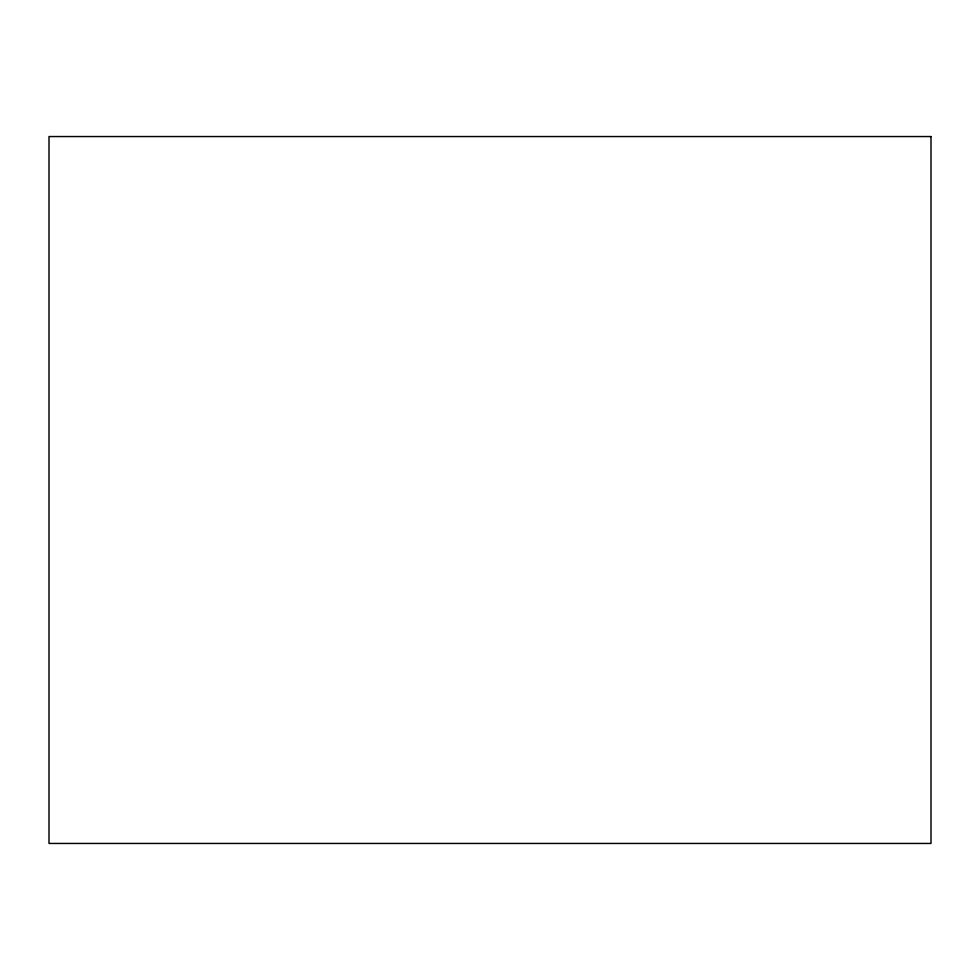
<?xml version="1.0" encoding="UTF-8"?>
<svg xmlns="http://www.w3.org/2000/svg" width="980" height="980" viewBox="0 0 980 980"><rect width="100%" height="100%" fill="white"/><g stroke="black" fill="none" stroke-linecap="round" stroke-linejoin="round"><path stroke-width="1.47" d="M931 136.551L49 136.551L49 843.449L931 843.449L931 136.551"/></g></svg>
